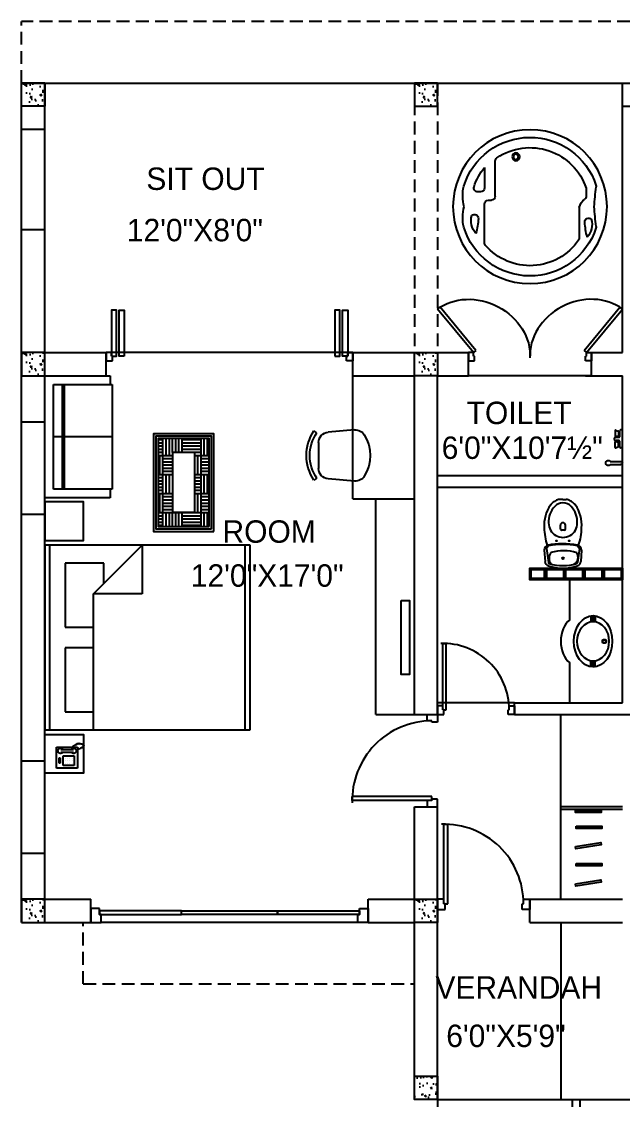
# Model space of a CAD drawing. Extents: x 22122 to 25969, y -3246 to 705.
# Drawn here: x 22290.6 to 22524.6, y -1692.2 to -1272.2 of the extents above; entities that cross this region are included whole.
import ezdxf

# ---------------------------------------------------------------- set-up
doc = ezdxf.new("R2010")
doc.units = 0
doc.header["$LTSCALE"] = 20
doc.header["$MEASUREMENT"] = 0
doc.linetypes.add('HIDDEN', pattern=[0.375, 0.25, -0.125])
doc.linetypes.add('HIDDEN2', pattern=[0.1875, 0.125, -0.0625])
for name, color, linetype in [('COLUMN', 31, 'Continuous'), ('DIMLINE', 254, 'Continuous'), ('DOOR', 1, 'Continuous'), ('FURN', 10, 'Continuous'), ('GLASS BRICKS', 4, 'Continuous'), ('HATCH', 254, 'Continuous'), ('PLUMBING', 6, 'Continuous'), ('text', 2, 'Continuous'), ('wall', 13, 'Continuous'), ('WINDOW', 4, 'Continuous')]:
    doc.layers.add(name, color=color, linetype=linetype)
doc.styles.add('style5', font='tt0142m_.ttf')

# ---------------------------------------------------------------- blocks, each defined once
blk = doc.blocks.new('200028')
at = {"layer": 'PLUMBING'}
for points in [[(4.51, 3.33, 1), (4.19, 3.33, 1)], [(4.19, -1.59, 1), (4.51, -1.59, 1)]]:
    blk.add_hatch(color=256, dxfattribs=at).paths.add_polyline_path(points)
for p, q in [((6.25, 6.51), (7.37, 7.3)), ((7.37, 7.3), (12.73, 6.53)), ((7.96, 8.15), (12.33, 7.85)), ((-11.79, 0.87), (-11.79, 2.11)), ((-11.79, 0.87), (-11.79, -0.37)), ((-0.34, 1.87), (-1.73, 1.87)), ((0.16, 1.37), (0.16, 0.37)), ((-0.34, -0.13), (-1.73, -0.13)), ((6.25, -4.77), (7.37, -5.57)), ((7.37, -5.57), (12.73, -4.79)), ((7.96, -6.42), (12.33, -6.11))]:
    blk.add_line(p, q, dxfattribs=at)
for centre, radius in [((4.35, 3.33), 0.156), ((11.09, 0.87), 0.312), ((4.35, -1.59), 0.156)]:
    blk.add_circle(centre, radius, dxfattribs=at)
for centre, radius, start, end in [((-3.12, -1.48), 9.71, 134.7032, 147.6541), ((-7.84, 3.29), 3, 125.7546, 134.7032), ((-1.79, -5.38), 13.57, 85.6873, 125.1099), ((-3.1, -2.14), 8.6, 86.8837, 133.6869), ((-2.58, 0.87), 5.57, 269.4196, 90.5804), ((-1.08, -13.97), 22.13, 71.0966, 89.1989), ((34.56, 0.87), 29.12, 168.7614, 192.0802), ((34.56, 0.87), 28.87, 168.7311, 191.2689), ((7.96, 6.15), 2, 90, 168.7614), ((7.23, 6.32), 1, 81.7925, 168.7311), ((26.7, 1.08), 18.5, 163.6925, 195.267), ((10.67, 3.52), 3.25, 32.7982, 121.967), ((12.19, 5.86), 2, 18.0394, 86.0298), ((12.66, 6.04), 0.5, 18.136, 81.7925), ((-3.12, 0.87), 17.1, 341.864, 18.136), ((-3.12, 0.87), 18.1, 341.9606, 18.0394), ((-8.79, 2.11), 3, 147.6541, 180), ((-6.7, 1.14), 3.75, 128.5444, 184.146), ((-6.7, 0.6), 3.75, 175.854, 231.4556), ((-1.73, 0.87), 1, 90, 180), ((-1.73, 0.87), 1, 180, 270), ((-0.34, 1.37), 0.5, 0, 90), ((-0.34, 0.37), 0.5, 270, 0), ((-8.79, -0.37), 3, 180, 212.3459), ((-3.12, 3.22), 9.71, 212.3459, 225.2968), ((-7.84, -1.55), 3, 225.2968, 234.2454), ((-1.79, 7.11), 13.57, 234.8901, 274.3127), ((-3.1, 3.88), 8.6, 226.3131, 273.1163), ((11.03, -1.03), 3.51, 231.7336, 311.9036), ((-1.08, 15.71), 22.13, 270.8011, 288.9034), ((7.96, -4.42), 2, 191.2386, 270), ((7.23, -4.58), 1, 191.2689, 278.2075), ((12.19, -4.12), 2, 273.9702, 341.9606), ((12.66, -4.3), 0.5, 278.2075, 341.864)]:
    blk.add_arc(centre, radius, start, end, dxfattribs=at)
blk = doc.blocks.new('DR1H902')
at = {"color": 0}
for p, q in [((-0.5, 0), (-0.5, 1)), ((-0.5, 1), (-0.45, 1)), ((-0.45, 0), (-0.45, 1)), ((-0.5, 0), (-0.45, 0))]:
    blk.add_line(p, q, dxfattribs=at)
blk.add_arc((-0.5, 0), 1, 0, 91.707, dxfattribs=at)
blk = doc.blocks.new('A$C3B4262AC')
at = {"layer": 'DOOR'}
for p, q in [((0, 4), (0, 0)), ((2.5, 4), (0, 4)), ((2.5, 2.25), (2.5, 4)), ((0, 0), (3, 0)), ((3, 2.25), (2.5, 2.25)), ((3, 0), (3, 2.25))]:
    blk.add_line(p, q, dxfattribs=at)
blk = doc.blocks.new('A$C1F9E242A')
blk.add_blockref('A$C3B4262AC', (0, 0))
at = {"xscale": -1}
blk.add_blockref('A$C3B4262AC', (36, 0), dxfattribs=at)
at = {"layer": 'DOOR', "xscale": -31, "yscale": 31, "zscale": 68.88888888888889}
blk.add_blockref('DR1H902', (18, 2.25), dxfattribs=at)
blk = doc.blocks.new('*U71')
at = {"xscale": -1}
blk.add_blockref('A$C1F9E242A', (0, -2), dxfattribs=at)
blk = doc.blocks.new('tiffany')
at = {"layer": 'PLUMBING'}
for points in [[(-9.67, 0.85), (-7.91, 0.85, -0.414214), (-7.79, 0.73), (-7.79, 0.7, -0.414214), (-7.91, 0.58), (-9.67, 0.58, -0.414214), (-9.79, 0.7), (-9.79, 0.73, -0.414214)], [(-9.67, 0.38), (-7.91, 0.38, -0.414214), (-7.79, 0.26), (-7.79, 0.22, -0.414214), (-7.91, 0.1), (-9.67, 0.1, -0.414214), (-9.79, 0.22), (-9.79, 0.26, -0.414214)], [(9.67, 0.85), (7.91, 0.85, 0.414214), (7.79, 0.73), (7.79, 0.7, 0.414214), (7.91, 0.58), (9.67, 0.58, 0.414214), (9.79, 0.7), (9.79, 0.73, 0.414214)], [(9.67, 0.38), (7.91, 0.38, 0.414214), (7.79, 0.26), (7.79, 0.22, 0.414214), (7.91, 0.1), (9.67, 0.1, 0.414214), (9.79, 0.22), (9.79, 0.26, 0.414214)], [(-9.67, -0.38), (-7.91, -0.38, 0.414214), (-7.79, -0.26), (-7.79, -0.22, 0.414214), (-7.91, -0.1), (-9.67, -0.1, 0.414214), (-9.79, -0.22), (-9.79, -0.26, 0.414214)], [(-9.67, -0.85), (-7.91, -0.85, 0.414214), (-7.79, -0.73), (-7.79, -0.7, 0.414214), (-7.91, -0.58), (-9.67, -0.58, 0.414214), (-9.79, -0.7), (-9.79, -0.73, 0.414214)], [(9.67, -0.38), (7.91, -0.38, -0.414214), (7.79, -0.26), (7.79, -0.22, -0.414214), (7.91, -0.1), (9.67, -0.1, -0.414214), (9.79, -0.22), (9.79, -0.26, -0.414214)], [(9.67, -0.85), (7.91, -0.85, -0.414214), (7.79, -0.73), (7.79, -0.7, -0.414214), (7.91, -0.58), (9.67, -0.58, -0.414214), (9.79, -0.7), (9.79, -0.73, -0.414214)]]:
    blk.add_lwpolyline(points, format="xyb", close=True, dxfattribs=at)
for radius in [0.762, 0.642]:
    blk.add_circle((0, 4.35), radius, dxfattribs=at)
blk.add_ellipse((0, 0), major_axis=(-10, 0), ratio=0.748, dxfattribs=at)
blk.add_ellipse((0, 0), major_axis=(-7.58, 0), ratio=0.831023, start_param=-1.570796, end_param=4.712389, dxfattribs=at)
blk = doc.blocks.new('BIB')
at = {"layer": 'PLUMBING'}
for p, q in [((-4.72, 0.62), (-0.62, 0.62)), ((-4.72, -0.62), (-0.62, -0.62))]:
    blk.add_line(p, q, dxfattribs=at)
for centre, radius, start, end in [((-5.5, 0), 1, 38.6822, 321.3178), ((-0.62, 0), 0.625, 270, 90)]:
    blk.add_arc(centre, radius, start, end, dxfattribs=at)
blk = doc.blocks.new('SHOWER')
at = {"layer": 'PLUMBING'}
for p, q in [((-3.5, 0), (-3.5, 0.75)), ((-3.5, 0), (3.5, 0)), ((-3.43, 2.65), (-3.1, 1.62)), ((-3.26, 2.88), (-1.09, 2.88)), ((-3.25, 1), (-0.88, 1)), ((-2.93, 1.5), (-1.42, 1.5)), ((-0.92, 2.65), (-1.25, 1.62)), ((-0.62, 1.25), (-0.62, 2.62)), ((0.62, 1.25), (0.62, 2.62)), ((0.88, 1), (3.25, 1)), ((0.91, 2.65), (1.24, 1.62)), ((3.25, 2.88), (1.08, 2.88)), ((2.92, 1.5), (1.4, 1.5)), ((3.42, 2.65), (3.09, 1.62)), ((3.5, 0), (3.5, 0.75))]:
    blk.add_line(p, q, dxfattribs=at)
for centre, radius, start, end in [((-3.25, 0.75), 0.25, 90, 180), ((-3.26, 2.7), 0.175, 90, 197.6501), ((-2.93, 1.67), 0.175, 197.6501, 270), ((-1.42, 1.67), 0.175, 270, 342.3499), ((-1.09, 2.7), 0.175, 342.3499, 90), ((-0.88, 1.25), 0.25, 270, 0), ((0, 2.62), 0.625, 0, 180), ((0.88, 1.25), 0.25, 180, 270), ((1.08, 2.7), 0.175, 90, 197.6501), ((1.4, 1.67), 0.175, 197.6501, 270), ((2.92, 1.67), 0.175, 270, 342.3499), ((3.25, 2.7), 0.175, 342.3499, 90), ((3.25, 0.75), 0.25, 0, 90)]:
    blk.add_arc(centre, radius, start, end, dxfattribs=at)
blk = doc.blocks.new('CARLO')
for p, q in [((35.59, 36.27), (35.59, 50.09)), ((39.78, 47.54), (39.78, 39.56)), ((0.13, 39), (0.13, 36.43)), ((41.28, 38.06), (42.43, 38.06)), ((38.27, 34.77), (37.09, 34.77)), ((2.85, 31.97), (2.85, 20.08)), ((39.77, 18.16), (39.77, 33.27))]:
    blk.add_line(p, q)
for centre, radius in [((22.05, 32.28), 30), ((27.54, 51.7), 1.5), ((27.54, 51.7), 1)]:
    blk.add_circle(centre, radius)
for centre, radius, start, end in [((22.05, 32.28), 27, 17.2485, 162.0447), ((22.05, 32.28), 23, 55.9489, 161.7681), ((34.09, 50.09), 1.5, 0, 55.9489), ((21.06, 32.53), 24, 18.2214, 38.7348), ((-2.21, 40.14), 1.5, 162.0447, 186.6967), ((-156.94, 21.97), 154.3, 3.824, 6.6967), ((1.63, 39), 1.5, 161.7681, 180), ((41.28, 39.56), 1.5, 180, 270), ((42.43, 39.56), 1.5, 270, 18.2214), ((32.34, 36.61), 15.93, 344.1542, 13.3342), ((1.63, 36.43), 1.5, 180, 233.6333), ((-2.5, 30.81), 5.48, 12.253, 53.6333), ((37.09, 36.27), 1.5, 180, 270), ((38.27, 33.27), 1.5, 0, 90), ((-160.31, 42.94), 157.69, 353.3167, 356.1156), ((32.42, 27.93), 15.84, 346.6544, 15.8676), ((5.15, 25.31), 7.26, 163.6139, 222.4153), ((-0.77, 26.27), 1.5, 355.0864, 133.6621), ((-29.07, 28.03), 29.85, 345.215, 356.3677), ((43.66, 27.73), 1.5, 46.3379, 184.9136), ((71.96, 29.49), 29.85, 183.6323, 194.785), ((37.74, 26.77), 7.26, 317.5847, 16.3861), ((-2.21, 24.41), 1.5, 173.3167, 197.9548), ((22.05, 32.28), 27, 197.9548, 342.7515), ((4.35, 20.08), 1.5, 180, 214.5636), ((22.05, 32.28), 23, 214.5636, 318.9795), ((37.77, 18.35), 2, 318.4718, 360)]:
    blk.add_arc(centre, radius, start, end)
blk = doc.blocks.new('*U69')
blk.add_blockref('A$C1F9E242A', (-36, -2))
blk = doc.blocks.new('A$C30EC73FB')
at = {"layer": 'DOOR'}
for p, q in [((2, 0), (-12, 16.94)), ((2.94, 0.78), (-11.02, 17.65)), ((2.94, 0.78), (2, 0))]:
    blk.add_line(p, q, dxfattribs=at)
at = {"layer": 'DOOR', "extrusion": (0, 0, -1)}
blk.add_ellipse((2.83, 1.52), major_axis=(-19.46, 9.92), ratio=0.847758, start_param=0.387427, end_param=2.787493, dxfattribs=at)
blk = doc.blocks.new('SOFA')
at = {"color": 1}
for p, q in [((28, 4), (-28, 4)), ((-28, 4), (-28, -26)), ((24, 0), (-24, 0)), ((-24, 0), (-24, -27)), ((0, -27), (0, 0)), ((28, -26), (28, 4)), ((-24, -4), (24, -4)), ((24, -27), (24, 0)), ((24, -27), (24, 0)), ((-24, -5), (24, -5)), ((-28, -26), (-24, -26)), ((-24, -27), (24, -27)), ((24, -26), (28, -26))]:
    blk.add_line(p, q, dxfattribs=at)
blk = doc.blocks.new('RECTANG')
for p, q in [((1, 1), (0, 1)), ((0, 1), (0, 0)), ((1, 0), (1, 1)), ((0, 0), (1, 0))]:
    blk.add_line(p, q)
blk = doc.blocks.new('BEDKING')
at = {"color": 0}
for p, q in [((-78, -36), (-78, 36)), ((-19, 36), (-19, -17)), ((-2, 36), (-2, -36)), ((-8, 29), (-19, 29)), ((-8, 4), (-8, 29)), ((-19, 4), (-8, 4)), ((-8, -4), (-19, -4)), ((-8, -29), (-8, -4)), ((-38, -17), (-19, -17)), ((-38, -36), (-38, -17)), ((-19, -17), (-38, -36)), ((-23, -21), (-23, -29)), ((-23, -29), (-8, -29))]:
    blk.add_line(p, q, dxfattribs=at)
at = {"color": 0, "xscale": 80, "yscale": 72, "zscale": 80}
blk.add_blockref('RECTANG', (-80, -36), dxfattribs=at)
blk = doc.blocks.new('FNPHONE')
at = {"color": 0}
for p, q in [((0.92, 6.54), (0.92, 1.54)), ((1.92, 6.54), (1.92, 1.54)), ((4.33, 4.85), (4.33, 4.85)), ((5.27, 4.85), (5.27, 4.85)), ((6.21, 4.85), (6.21, 4.85)), ((-0.9, 0.22), (-1.5, 0.02)), ((-0.7, 0.62), (-1.3, 0.42)), ((-0.5, 1.02), (-1.1, 0.82)), ((-0.3, 1.42), (-0.9, 1.22)), ((-0.1, 1.82), (-0.7, 1.62)), ((1.06, 0.56), (0.7, -0.58)), ((4.33, 3.91), (4.33, 3.91)), ((4.33, 2.97), (4.33, 2.97)), ((4.33, 2.03), (4.33, 2.03)), ((5.27, 3.91), (5.27, 3.91)), ((5.27, 2.97), (5.27, 2.97)), ((5.27, 2.03), (5.27, 2.03)), ((6.21, 3.91), (6.21, 3.91)), ((6.21, 2.97), (6.21, 2.97)), ((6.21, 2.03), (6.21, 2.03)), ((-1.1, -0.18), (-1.7, -0.38)), ((-1.1, -0.58), (-1.7, -0.78)), ((-1.1, -0.98), (-1.7, -1.18)), ((-1.1, -1.38), (-1.7, -1.58)), ((-0.9, -1.78), (-1.5, -1.98)), ((-0.7, -2.18), (-1.3, -2.38)), ((-0.23, -2.46), (-0.83, -2.66)), ((0.3, -1.98), (-0.3, -2.18)), ((0.5, -1.58), (-0.1, -1.78)), ((0.7, -1.18), (0.1, -1.38)), ((0.9, -0.78), (0.3, -0.98))]:
    blk.add_line(p, q, dxfattribs=at)
for centre, start, end in [((1.42, 6.54), 298.4915, 241.5085), ((1.42, 1.54), 118.4915, 61.5085)]:
    blk.add_arc(centre, 1.05, start, end, dxfattribs=at)
for p, xscale, yscale, zscale in [((0, 0), 8.20528234483245, 8.104073169521023, 8.20528234483245), ((3.4, 1.25), 3.75, 4.375, 3.75), ((4.18, 6.72), 2.03125, 0.46875, 2.03125)]:
    blk.add_blockref('RECTANG', p, dxfattribs=dict(at, xscale=xscale, yscale=yscale, zscale=zscale))
blk = doc.blocks.new('CHAIR1')
at = {"color": 0}
for p, q in [((6.09, 9.96), (16.38, 9.07)), ((20.77, 8.8), (21.88, 9.57)), ((20.09, 5.02), (20.09, -5.02)), ((6.09, -9.96), (16.38, -9.07)), ((20.77, -8.8), (21.88, -9.57))]:
    blk.add_line(p, q, dxfattribs=at)
for centre, radius, start, end in [((5.74, 5.91), 4.06, 85.0303, 148.407), ((16.03, 5.02), 4.06, 0, 85.0303), ((7.9, 0), 15.59, 325.6197, 34.3803), ((7.9, 0), 16.94, 325.6197, 34.3803), ((15.35, 0), 15.35, 148.407, 211.593), ((5.74, -5.91), 4.06, 211.593, 274.9697), ((16.03, -5.02), 4.06, 274.9697, 0)]:
    blk.add_arc(centre, radius, start, end, dxfattribs=at)

msp = doc.modelspace()

# ---------------------------------------------------------------- hatches: boundary and pattern name
at = {"layer": 'FURN'}
h = msp.add_hatch(dxfattribs=at)
h.set_pattern_fill('AR-PARQ1', color=9, scale=0.61875, angle=-180, style=0)
h.set_pattern_definition([(90, (17497.093, -7425.9574), (7.425, 7.425), [7.425, -7.425]), (90, (17495.855, -7425.9574), (7.425, 7.425), [7.425, -7.425]), (90, (17494.618, -7425.9574), (7.425, 7.425), [7.425, -7.425]), (90, (17493.38, -7425.9574), (7.425, 7.425), [7.425, -7.425]), (90, (17492.143, -7425.9574), (7.425, 7.425), [7.425, -7.425]), (90, (17490.905, -7425.9574), (7.425, 7.425), [7.425, -7.425]), (90, (17489.668, -7425.9574), (7.425, 7.425), [7.425, -7.425]), (180, (17497.093, -7418.5324), (-7.425, -7.425), [7.425, -7.425]), (180, (17497.093, -7417.295), (-7.425, -7.425), [7.425, -7.425]), (180, (17497.093, -7416.0574), (-7.425, -7.425), [7.425, -7.425]), (180, (17497.093, -7414.82), (-7.425, -7.425), [7.425, -7.425]), (180, (17497.093, -7413.5824), (-7.425, -7.425), [7.425, -7.425]), (180, (17497.093, -7412.345), (-7.425, -7.425), [7.425, -7.425]), (180, (17497.093, -7411.1074), (-7.425, -7.425), [7.425, -7.425])])
h.paths.add_polyline_path([(22363.55, -1434.68), (22343.76, -1434.68), (22343.76, -1469.01), (22363.55, -1469.01)])
h.paths.add_polyline_path([(22357.98, -1463.4), (22349.33, -1463.4), (22349.33, -1440.21), (22357.98, -1440.21)], flags=16)
at = {"layer": 'HATCH'}
h = msp.add_hatch(dxfattribs=at)
h.set_pattern_fill('AR-CONC', color=8, style=0)
h.set_pattern_definition([(50, (-151194.5036, 36396.294), (7.17260183, -0.62752135), [0.75, -8.25]), (355, (-151194.5036, 36396.294), (-1.38751334, 7.52192134), [0.6, -6.6]), (100.4514, (-151193.906, 36396.242), (5.78509382, 6.89439542), [0.6374019, -7.01142112]), (46.1842, (-151194.504, 36398.294), (10.6724105, -1.65519014), [1.125, -12.375]), (96.6356, (-151193.614, 36398.156), (9.34662706, 9.7411787), [0.9561029, -10.51713]), (351.1842, (-151194.504, 36398.294), (9.34661945, 9.741186), [0.9, -9.9]), (21, (-151193.5036, 36397.794), (5.96907052, -4.0261889), [0.75, -8.25]), (326, (-151193.5036, 36397.794), (2.43315332, 7.25150045), [0.6, -6.6]), (71.4514, (-151193.006, 36397.459), (8.40222629, 3.22530497), [0.6374019, -7.01142112]), (37.5, (-151194.5036, 36396.2942), (0.121598553, 3.32893854), [0, -6.52, 0, -6.7, 0, -6.625]), (7.5, (-151194.5036, 36396.2942), (2.630695374, 3.94411712), [0, -3.82, 0, -6.37, 0, -2.525]), (327.5, (-151196.7336, 36396.2942), (5.33822436, -0.225548717), [0, -2.5, 0, -7.8, 0, -10.35]), (317.5, (-151197.7336, 36396.294), (5.83186169, 1.00104982), [0, -3.25, 0, -5.18, 0, -7.35])])
h.paths.add_polyline_path([(22299.55, -1296.23), (22290.55, -1296.23), (22290.55, -1305.23), (22299.55, -1305.23)])
h = msp.add_hatch(dxfattribs=at)
h.set_pattern_fill('AR-CONC', color=8, style=0)
h.set_pattern_definition([(50, (-151041.5036, 36396.294), (7.17260183, -0.62752135), [0.75, -8.25]), (355, (-151041.5036, 36396.294), (-1.38751334, 7.52192134), [0.6, -6.6]), (100.4514, (-151040.906, 36396.242), (5.78509382, 6.89439542), [0.6374019, -7.01142112]), (46.1842, (-151041.504, 36398.294), (10.6724105, -1.65519014), [1.125, -12.375]), (96.6356, (-151040.614, 36398.156), (9.34662706, 9.7411787), [0.9561029, -10.51713]), (351.1842, (-151041.504, 36398.294), (9.34661945, 9.741186), [0.9, -9.9]), (21, (-151040.5036, 36397.794), (5.96907052, -4.0261889), [0.75, -8.25]), (326, (-151040.5036, 36397.794), (2.43315332, 7.25150045), [0.6, -6.6]), (71.4514, (-151040.006, 36397.459), (8.40222629, 3.22530497), [0.6374019, -7.01142112]), (37.5, (-151041.5036, 36396.2942), (0.121598553, 3.32893854), [0, -6.52, 0, -6.7, 0, -6.625]), (7.5, (-151041.5036, 36396.2942), (2.630695374, 3.94411712), [0, -3.82, 0, -6.37, 0, -2.525]), (327.5, (-151043.7336, 36396.2942), (5.33822436, -0.225548717), [0, -2.5, 0, -7.8, 0, -10.35]), (317.5, (-151044.7336, 36396.294), (5.83186169, 1.00104982), [0, -3.25, 0, -5.18, 0, -7.35])])
h.paths.add_polyline_path([(22452.55, -1296.23), (22443.55, -1296.23), (22443.55, -1305.23), (22452.55, -1305.23)])
h = msp.add_hatch(dxfattribs=at)
h.set_pattern_fill('AR-CONC', color=8, style=0)
h.set_pattern_definition([(50, (-151194.5036, 36291.294), (7.17260183, -0.62752135), [0.75, -8.25]), (355, (-151194.5036, 36291.294), (-1.38751334, 7.52192134), [0.6, -6.6]), (100.4514, (-151193.906, 36291.242), (5.78509382, 6.89439542), [0.6374019, -7.01142112]), (46.1842, (-151194.504, 36293.294), (10.6724105, -1.65519014), [1.125, -12.375]), (96.6356, (-151193.614, 36293.156), (9.34662706, 9.7411787), [0.9561029, -10.51713]), (351.1842, (-151194.504, 36293.294), (9.34661945, 9.741186), [0.9, -9.9]), (21, (-151193.5036, 36292.794), (5.96907052, -4.0261889), [0.75, -8.25]), (326, (-151193.5036, 36292.794), (2.43315332, 7.25150045), [0.6, -6.6]), (71.4514, (-151193.006, 36292.459), (8.40222629, 3.22530497), [0.6374019, -7.01142112]), (37.5, (-151194.5036, 36291.2942), (0.121598553, 3.32893854), [0, -6.52, 0, -6.7, 0, -6.625]), (7.5, (-151194.5036, 36291.2942), (2.630695374, 3.94411712), [0, -3.82, 0, -6.37, 0, -2.525]), (327.5, (-151196.7336, 36291.2942), (5.33822436, -0.225548717), [0, -2.5, 0, -7.8, 0, -10.35]), (317.5, (-151197.7336, 36291.294), (5.83186169, 1.00104982), [0, -3.25, 0, -5.18, 0, -7.35])])
h.paths.add_polyline_path([(22299.55, -1401.23), (22290.55, -1401.23), (22290.55, -1410.23), (22299.55, -1410.23)])
h = msp.add_hatch(dxfattribs=at)
h.set_pattern_fill('AR-CONC', color=8, style=0)
h.set_pattern_definition([(50, (-151041.5036, 36291.294), (7.17260183, -0.62752135), [0.75, -8.25]), (355, (-151041.5036, 36291.294), (-1.38751334, 7.52192134), [0.6, -6.6]), (100.4514, (-151040.906, 36291.242), (5.78509382, 6.89439542), [0.6374019, -7.01142112]), (46.1842, (-151041.504, 36293.294), (10.6724105, -1.65519014), [1.125, -12.375]), (96.6356, (-151040.614, 36293.156), (9.34662706, 9.7411787), [0.9561029, -10.51713]), (351.1842, (-151041.504, 36293.294), (9.34661945, 9.741186), [0.9, -9.9]), (21, (-151040.5036, 36292.794), (5.96907052, -4.0261889), [0.75, -8.25]), (326, (-151040.5036, 36292.794), (2.43315332, 7.25150045), [0.6, -6.6]), (71.4514, (-151040.006, 36292.459), (8.40222629, 3.22530497), [0.6374019, -7.01142112]), (37.5, (-151041.5036, 36291.2942), (0.121598553, 3.32893854), [0, -6.52, 0, -6.7, 0, -6.625]), (7.5, (-151041.5036, 36291.2942), (2.630695374, 3.94411712), [0, -3.82, 0, -6.37, 0, -2.525]), (327.5, (-151043.7336, 36291.2942), (5.33822436, -0.225548717), [0, -2.5, 0, -7.8, 0, -10.35]), (317.5, (-151044.7336, 36291.294), (5.83186169, 1.00104982), [0, -3.25, 0, -5.18, 0, -7.35])])
h.paths.add_polyline_path([(22452.55, -1401.23), (22443.55, -1401.23), (22443.55, -1410.23), (22452.55, -1410.23)])
h = msp.add_hatch(dxfattribs=at)
h.set_pattern_fill('AR-CONC', color=8, style=0)
h.set_pattern_definition([(50, (-151194.5036, 36078.294), (7.17260183, -0.62752135), [0.75, -8.25]), (355, (-151194.5036, 36078.294), (-1.38751334, 7.52192134), [0.6, -6.6]), (100.4514, (-151193.906, 36078.242), (5.78509382, 6.89439542), [0.6374019, -7.01142112]), (46.1842, (-151194.504, 36080.294), (10.6724105, -1.65519014), [1.125, -12.375]), (96.6356, (-151193.614, 36080.156), (9.34662706, 9.7411787), [0.9561029, -10.51713]), (351.1842, (-151194.504, 36080.294), (9.34661945, 9.741186), [0.9, -9.9]), (21, (-151193.5036, 36079.794), (5.96907052, -4.0261889), [0.75, -8.25]), (326, (-151193.5036, 36079.794), (2.43315332, 7.25150045), [0.6, -6.6]), (71.4514, (-151193.006, 36079.459), (8.40222629, 3.22530497), [0.6374019, -7.01142112]), (37.5, (-151194.5036, 36078.2942), (0.121598553, 3.32893854), [0, -6.52, 0, -6.7, 0, -6.625]), (7.5, (-151194.5036, 36078.2942), (2.630695374, 3.94411712), [0, -3.82, 0, -6.37, 0, -2.525]), (327.5, (-151196.7336, 36078.2942), (5.33822436, -0.225548717), [0, -2.5, 0, -7.8, 0, -10.35]), (317.5, (-151197.7336, 36078.294), (5.83186169, 1.00104982), [0, -3.25, 0, -5.18, 0, -7.35])])
h.paths.add_polyline_path([(22299.55, -1614.23), (22290.55, -1614.23), (22290.55, -1623.23), (22299.55, -1623.23)])
h = msp.add_hatch(dxfattribs=at)
h.set_pattern_fill('AR-CONC', color=8, style=0)
h.set_pattern_definition([(50, (-151041.505, 36078.294), (7.17260183, -0.62752135), [0.75, -8.25]), (355, (-151041.505, 36078.294), (-1.38751334, 7.52192134), [0.6, -6.6]), (100.4514, (-151040.9074, 36078.242), (5.78509382, 6.89439542), [0.6374019, -7.01142112]), (46.1842, (-151041.505, 36080.294), (10.6724105, -1.65519014), [1.125, -12.375]), (96.6356, (-151040.616, 36080.156), (9.34662706, 9.7411787), [0.9561029, -10.51713]), (351.1842, (-151041.505, 36080.294), (9.34661945, 9.741186), [0.9, -9.9]), (21, (-151040.505, 36079.794), (5.96907052, -4.0261889), [0.75, -8.25]), (326, (-151040.505, 36079.794), (2.43315332, 7.25150045), [0.6, -6.6]), (71.4514, (-151040.008, 36079.459), (8.40222629, 3.22530497), [0.6374019, -7.01142112]), (37.5, (-151041.505, 36078.2942), (0.121598553, 3.32893854), [0, -6.52, 0, -6.7, 0, -6.625]), (7.5, (-151041.505, 36078.2942), (2.630695374, 3.94411712), [0, -3.82, 0, -6.37, 0, -2.525]), (327.5, (-151043.735, 36078.2942), (5.33822436, -0.225548717), [0, -2.5, 0, -7.8, 0, -10.35]), (317.5, (-151044.735, 36078.294), (5.83186169, 1.00104982), [0, -3.25, 0, -5.18, 0, -7.35])])
h.paths.add_polyline_path([(22452.55, -1614.23), (22443.55, -1614.23), (22443.55, -1623.23), (22452.55, -1623.23)])
h = msp.add_hatch(dxfattribs=at)
h.set_pattern_fill('AR-CONC', color=8, style=0)
h.set_pattern_definition([(50, (-153108.342, 40305.9886), (7.17260183, -0.62752135), [0.75, -8.25]), (355, (-153108.342, 40305.9886), (-1.38751334, 7.52192134), [0.6, -6.6]), (100.4514, (-153107.7445, 40305.936), (5.78509382, 6.89439542), [0.6374019, -7.01142112]), (46.1842, (-153108.342, 40307.989), (10.6724105, -1.65519014), [1.125, -12.375]), (96.6356, (-153107.453, 40307.851), (9.34662706, 9.7411787), [0.9561029, -10.51713]), (351.1842, (-153108.342, 40307.989), (9.34661945, 9.741186), [0.9, -9.9]), (21, (-153107.342, 40307.4886), (5.96907052, -4.0261889), [0.75, -8.25]), (326, (-153107.342, 40307.4886), (2.43315332, 7.25150045), [0.6, -6.6]), (71.4514, (-153106.845, 40307.153), (8.40222629, 3.22530497), [0.6374019, -7.01142112]), (37.5, (-153108.3422, 40305.9886), (0.121598553, 3.32893854), [0, -6.52, 0, -6.7, 0, -6.625]), (7.5, (-153108.3422, 40305.9886), (2.630695374, 3.94411712), [0, -3.82, 0, -6.37, 0, -2.525]), (327.5, (-153110.5722, 40305.9886), (5.33822436, -0.225548717), [0, -2.5, 0, -7.8, 0, -10.35]), (317.5, (-153111.572, 40305.9886), (5.83186169, 1.00104982), [0, -3.25, 0, -5.18, 0, -7.35])])
h.paths.add_polyline_path([(22452.55, -1683.23), (22443.55, -1683.23), (22443.55, -1692.23), (22452.55, -1692.23)])

# ---------------------------------------------------------------- linework, layer by layer
at = {"linetype": 'HIDDEN'}
for p, q in [((22767.55, -1272.23), (22290.55, -1272.23)), ((22290.55, -1296.23), (22290.55, -1272.23)), ((22314.55, -1647.23), (22314.55, -1623.23)), ((22314.55, -1647.23), (22443.55, -1647.23))]:
    msp.add_line(p, q, dxfattribs=at)
at = {"linetype": 'HIDDEN2', "ltscale": 2}
for p, q in [((22443.55, -1296.23), (22443.55, -1401.23)), ((22452.55, -1296.23), (22452.55, -1401.23)), ((22505.05, -1815.23), (22505.05, -1692.23)), ((22505.05, -1692.23), (22508.05, -1692.23)), ((22508.05, -1815.23), (22508.05, -1692.23))]:
    msp.add_line(p, q, dxfattribs=at)
for p, q in [((22524.55, -1449.23), (22452.55, -1449.23)), ((22524.55, -1453.73), (22452.55, -1453.73)), ((22504.03, -1505.29), (22504.03, -1489.73)), ((22504.03, -1537.73), (22504.03, -1522.17)), ((22452.55, -1692.23), (22452.55, -1614.23)), ((22421.55, -1623.23), (22321.55, -1623.23)), ((22443.55, -1692.23), (22443.55, -1623.23)), ((22500.55, -1623.23), (22500.55, -1692.23)), ((22452.55, -1692.23), (22505.05, -1692.23))]:
    msp.add_line(p, q)
at = {"color": 8}
msp.add_line((22482.55, -1537.73), (22452.55, -1537.73), dxfattribs=at)
msp.add_ellipse((22508.04, -1513.73), major_axis=(0, 10), ratio=0.748, start_param=0.566015, end_param=2.575578)
at = {"layer": 'COLUMN'}
for points in [[(22299.55, -1305.23), (22290.55, -1305.23), (22290.55, -1296.23), (22299.55, -1296.23)], [(22443.55, -1305.23), (22452.55, -1305.23), (22452.55, -1296.23), (22443.55, -1296.23)], [(22290.55, -1410.23), (22299.55, -1410.23), (22299.55, -1401.23), (22290.55, -1401.23)], [(22452.55, -1410.23), (22443.55, -1410.23), (22443.55, -1401.23), (22452.55, -1401.23)], [(22290.55, -1623.23), (22299.55, -1623.23), (22299.55, -1614.23), (22290.55, -1614.23)], [(22452.55, -1623.23), (22443.55, -1623.23), (22443.55, -1614.23), (22452.55, -1614.23)], [(22452.55, -1692.23), (22443.55, -1692.23), (22443.55, -1683.23), (22452.55, -1683.23)]]:
    msp.add_lwpolyline(points, close=True, dxfattribs=at)
at = {"layer": 'DIMLINE'}
for p, q in [((22512.55, -1410.23), (22464.55, -1410.23)), ((22452.55, -1692.23), (22452.55, -1712.23)), ((22508.05, -1692.23), (22550.05, -1692.23))]:
    msp.add_line(p, q, dxfattribs=at)
at = {"layer": 'DOOR', "color": 4}
for points in [[(22325.55, -1402.63), (22327.55, -1402.63), (22327.55, -1384.63), (22325.55, -1384.63)], [(22330.55, -1402.63), (22328.55, -1402.63), (22328.55, -1384.63), (22330.55, -1384.63)], [(22412.55, -1402.63), (22414.55, -1402.63), (22414.55, -1384.63), (22412.55, -1384.63)], [(22417.55, -1402.63), (22415.55, -1402.63), (22415.55, -1384.63), (22417.55, -1384.63)]]:
    msp.add_lwpolyline(points, close=True, dxfattribs=at)
at = {"layer": 'FURN'}
for p, q in [((22419.55, -1458.23), (22419.55, -1410.23)), ((22419.55, -1458.23), (22443.55, -1458.23)), ((22428.56, -1542.23), (22428.56, -1458.23)), ((22428.56, -1542.23), (22443.55, -1542.23)), ((22500.55, -1614.23), (22500.55, -1542.23)), ((22524.55, -1578.23), (22500.55, -1578.23)), ((22524.55, -1579.23), (22500.55, -1579.23))]:
    msp.add_line(p, q, dxfattribs=at)
for points in [[(22365.4, -1470.87), (22365.4, -1432.83), (22341.9, -1432.83), (22341.9, -1470.87)], [(22357.98, -1463.4), (22357.98, -1440.21), (22349.33, -1440.21), (22349.33, -1463.4)], [(22299.55, -1459.39), (22299.55, -1474.42), (22314.62, -1474.42), (22314.62, -1459.39)], [(22438.44, -1497.82), (22441.68, -1497.82), (22441.68, -1526.65), (22438.44, -1526.65)], [(22299.55, -1565.08), (22299.55, -1550.05), (22314.62, -1550.05), (22314.62, -1565.08)]]:
    msp.add_lwpolyline(points, close=True, dxfattribs=at)
at = {"layer": 'FURN', "color": 9}
for points in [[(22364.48, -1469.94), (22364.48, -1433.76), (22342.83, -1433.76), (22342.83, -1469.94)], [(22363.55, -1469.01), (22363.55, -1434.68), (22343.76, -1434.68), (22343.76, -1469.01)]]:
    msp.add_lwpolyline(points, close=True, dxfattribs=at)
at = {"layer": 'FURN', "color": 8}
for points in [[(22506.26, -1579.53), (22516.28, -1579.53), (22516.28, -1580.42), (22506.26, -1580.42)], [(22506.53, -1585.77), (22516.55, -1585.77), (22516.55, -1586.67), (22506.53, -1586.67)], [(22506.24, -1593.72), (22516.1, -1592.17), (22516.28, -1593.05), (22506.41, -1594.6)], [(22506.53, -1600.3), (22516.55, -1600.3), (22516.55, -1601.19), (22506.53, -1601.19)], [(22506.24, -1608.25), (22516.1, -1606.69), (22516.28, -1607.57), (22506.41, -1609.12)]]:
    msp.add_lwpolyline(points, close=True, dxfattribs=at)
at = {"layer": 'GLASS BRICKS'}
for points in [[(22494.55, -1489.73), (22488.55, -1489.73), (22488.55, -1485.23), (22494.55, -1485.23)], [(22502.05, -1489.73), (22494.55, -1489.73), (22494.55, -1485.23), (22502.05, -1485.23)], [(22509.55, -1489.73), (22502.05, -1489.73), (22502.05, -1485.23), (22509.55, -1485.23)], [(22517.05, -1489.73), (22509.55, -1489.73), (22509.55, -1485.23), (22517.05, -1485.23)], [(22524.55, -1489.73), (22517.05, -1489.73), (22517.05, -1485.23), (22524.55, -1485.23)]]:
    msp.add_lwpolyline(points, close=True, dxfattribs=at)
at = {"layer": 'GLASS BRICKS', "color": 8}
for points in [[(22494.05, -1489.23), (22489.05, -1489.23), (22489.05, -1485.73), (22494.05, -1485.73)], [(22501.55, -1489.23), (22495.05, -1489.23), (22495.05, -1485.73), (22501.55, -1485.73)], [(22509.05, -1489.23), (22502.55, -1489.23), (22502.55, -1485.73), (22509.05, -1485.73)], [(22516.55, -1489.23), (22510.05, -1489.23), (22510.05, -1485.73), (22516.55, -1485.73)], [(22524.05, -1489.23), (22517.55, -1489.23), (22517.55, -1485.73), (22524.05, -1485.73)]]:
    msp.add_lwpolyline(points, close=True, dxfattribs=at)
at = {"layer": 'wall'}
for p, q in [((22290.55, -1623.23), (22290.55, -1296.23)), ((22290.55, -1305.23), (22290.55, -1296.23)), ((22299.55, -1296.23), (22290.55, -1296.23)), ((22299.55, -1401.23), (22299.55, -1296.23)), ((22299.55, -1305.23), (22299.55, -1296.23)), ((22524.55, -1401.23), (22524.55, -1296.23)), ((22524.55, -1296.23), (22533.55, -1296.23)), ((22524.55, -1305.23), (22533.55, -1305.23)), ((22299.55, -1314.23), (22290.55, -1314.23)), ((22290.55, -1353.23), (22299.55, -1353.23)), ((22299.55, -1401.23), (22323.55, -1401.23)), ((22323.55, -1410.23), (22323.55, -1401.23)), ((22419.55, -1401.23), (22464.55, -1401.23)), ((22419.55, -1410.23), (22419.55, -1401.23)), ((22464.55, -1410.23), (22464.55, -1401.23)), ((22512.55, -1401.23), (22524.55, -1401.23)), ((22512.55, -1410.23), (22512.55, -1401.23)), ((22299.55, -1614.23), (22299.55, -1410.23)), ((22299.55, -1410.23), (22323.55, -1410.23)), ((22419.55, -1410.23), (22443.55, -1410.23)), ((22443.55, -1542.23), (22443.55, -1410.23)), ((22452.55, -1542.23), (22452.55, -1410.23)), ((22452.55, -1410.23), (22464.55, -1410.23)), ((22510.15, -1410.23), (22524.55, -1410.23)), ((22524.55, -1537.73), (22524.55, -1410.23)), ((22290.55, -1428.23), (22299.55, -1428.23)), ((22290.55, -1464.23), (22299.55, -1464.23)), ((22482.55, -1537.73), (22524.55, -1537.73)), ((22482.55, -1542.23), (22482.55, -1537.73)), ((22443.55, -1542.23), (22452.55, -1542.23)), ((22482.55, -1542.23), (22575.55, -1542.23)), ((22290.55, -1560.23), (22299.55, -1560.23)), ((22443.55, -1614.23), (22443.55, -1578.23)), ((22443.55, -1578.23), (22452.55, -1578.23)), ((22452.55, -1614.23), (22452.55, -1578.23)), ((22290.55, -1596.23), (22299.55, -1596.23)), ((22299.55, -1614.23), (22317.55, -1614.23)), ((22317.55, -1623.23), (22317.55, -1614.23)), ((22425.55, -1623.23), (22425.55, -1614.23)), ((22425.55, -1614.23), (22452.55, -1614.23)), ((22488.55, -1623.23), (22488.55, -1614.23)), ((22488.55, -1614.23), (22524.55, -1614.23)), ((22299.55, -1623.23), (22317.55, -1623.23)), ((22425.55, -1623.23), (22443.55, -1623.23)), ((22488.55, -1623.23), (22524.55, -1623.23))]:
    msp.add_line(p, q, dxfattribs=at)
at = {"layer": 'wall', "color": 7}
for p, q in [((22299.55, -1296.23), (22524.55, -1296.23)), ((22419.55, -1401.23), (22323.55, -1401.23))]:
    msp.add_line(p, q, dxfattribs=at)
at = {"layer": 'WINDOW', "color": 4}
for points in [[(22320.89, -1618.73), (22320.89, -1620.23), (22352.89, -1620.23), (22352.89, -1618.73)], [(22390.22, -1618.73), (22390.22, -1620.23), (22352.89, -1620.23), (22352.89, -1618.73)], [(22422.22, -1618.73), (22422.22, -1620.23), (22390.22, -1620.23), (22390.22, -1618.73)]]:
    msp.add_lwpolyline(points, close=True, dxfattribs=at)

# ---------------------------------------------------------------- block references
for p, xscale, yscale, zscale in [((22323.55, -1404.43), 0.8000000000174623, 0.7999999999883585, 0.7999999999999999), ((22419.55, -1404.43), -0.7999999999883585, 0.7999999999883585, 0.7999999999999999), ((22464.55, -1404.43), 0.7999999999883585, 0.7999999999883585, 0.7999999999999999), ((22512.55, -1404.43), -0.7999999999883585, 0.7999999999883585, 0.7999999999999999), ((22317.55, -1623.23), 1.333333333343035, 1.333333333343035, 1.333333333333333), ((22425.55, -1623.23), -1.333333333313931, 1.333333333343035, 1.333333333333333)]:
    msp.add_blockref('A$C3B4262AC', p, dxfattribs=dict(xscale=xscale, yscale=yscale, zscale=zscale))
for name, p, rotation in [('SHOWER', (22524.55, -1434.88), 90), ('tiffany', (22513.14, -1513.73), 270)]:
    msp.add_blockref(name, p, dxfattribs=dict(rotation=rotation))
at = {"xscale": -1, "rotation": 180}
msp.add_blockref('BIB', (22524.55, -1444.25), dxfattribs=at)
at = {"layer": 'DIMLINE'}
msp.add_blockref('A$C30EC73FB', (22464.55, -1401.23), dxfattribs=at)
at = {"layer": 'DIMLINE', "xscale": -1}
msp.add_blockref('A$C30EC73FB', (22512.55, -1401.23), dxfattribs=at)
at = {"layer": 'DIMLINE', "rotation": 270}
msp.add_blockref('200028', (22500.51, -1470.25), dxfattribs=at)
at = {"layer": 'DOOR', "xscale": 0.8333333333430346, "yscale": 0.8333333333430346, "zscale": 0.8333333333333334}
msp.add_blockref('*U71', (22482.55, -1540.57), dxfattribs=at)
at = {"layer": 'DOOR', "xscale": -1, "rotation": 90}
msp.add_blockref('*U69', (22450.55, -1578.23), dxfattribs=at)
at = {"layer": 'DOOR', "xscale": -1}
msp.add_blockref('*U69', (22452.55, -1616.23), dxfattribs=at)
at = {"layer": 'FURN', "xscale": -0.8500000000058208, "yscale": 0.8500000000058208, "zscale": 0.85, "rotation": 90}
msp.add_blockref('SOFA', (22302.95, -1434.03), dxfattribs=at)
at = {"layer": 'FURN', "xscale": -1}
msp.add_blockref('CHAIR1', (22426.31, -1441.33), dxfattribs=at)
at = {"layer": 'FURN', "rotation": 180}
msp.add_blockref('BEDKING', (22299.55, -1512.23), dxfattribs=at)
at = {"layer": 'FURN', "xscale": -1, "rotation": 90}
msp.add_blockref('FNPHONE', (22312.32, -1554.97), dxfattribs=at)
at = {"layer": 'PLUMBING', "xscale": -1}
msp.add_blockref('CARLO', (22510.61, -1376.64), dxfattribs=at)

# ---------------------------------------------------------------- texts
at = {"layer": 'text', "style": 'style5'}
for s, height, p in [('SIT OUT', 8.733, (22339.14, -1337.84)), ('12\'0"X8\'0"', 8.733, (22331.55, -1357.85)), ('TOILET', 8.733, (22463.88, -1429.08)), ('6\'0"X10\'7½"', 8.7331, (22454.16, -1442.65)), ('ROOM', 8.733, (22368.8, -1475.32)), ('12\'0"X17\'0"', 8.7331, (22356.47, -1492.45)), ('VERANDAH', 8.733, (22451.73, -1652.97)), ('6\'0"X5\'9"', 8.733, (22455.94, -1671.81))]:
    msp.add_text(s, height=height, dxfattribs=at).set_placement(p)

doc.saveas('drawing.dxf')
